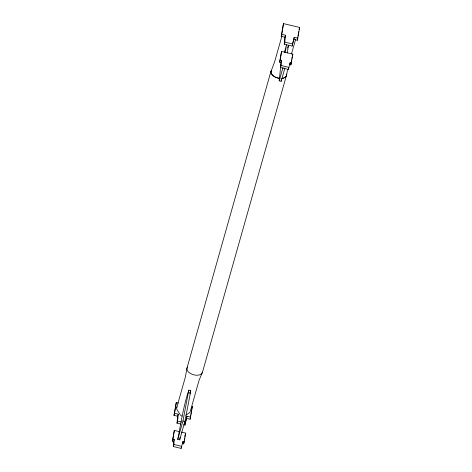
<?xml version="1.0" encoding="UTF-8"?>
<svg xmlns="http://www.w3.org/2000/svg" width="472" height="472" viewBox="0 0 472 472"><rect width="100%" height="100%" fill="white"/><g stroke="black" fill="none" stroke-linecap="round" stroke-linejoin="round"><path stroke-width="0.71" d="M174.203 439.426L173.908 444.476L181.685 446.335L181.1 448.4L173.324 446.541L173.619 441.491L174.203 439.426L172.935 439.119L174.333 430.405L179.277 431.585M281.424 60.445L281.135 65.496L288.911 67.354L288.327 69.419L280.551 67.561L280.84 62.511L281.424 60.445L280.161 60.145L281.56 51.424L292.864 54.127L290.882 64.912L289.613 64.611L290.197 62.546L291.466 62.847M180.953 424.127L177 423.177L177.643 416.239L178.227 414.174L174.552 413.295L176.268 402.581L178.381 403.082M177 423.177L177.59 421.112L178.227 414.174M284.935 67.879L281.141 81.302L279.2 80.842L280.834 64.906M284.227 44.203L284.864 37.264L285.448 35.194L281.778 34.32L283.495 23.6L299.649 27.464L297.348 40.25L293.678 39.371L292.127 46.091L284.227 44.203L284.811 42.132L285.448 35.194M281.141 81.302L281.336 79.184M177.643 416.239L173.967 415.36L176.268 402.581M173.619 441.491L172.351 441.19L174.333 430.405M177.755 439.379C181.036 422.882 183.419 406.18 188.812 390.149L190.753 390.615L190.352 393.105L184.894 421.472L179.696 439.845L177.755 439.379L182.953 421.006L188.812 390.149M179.696 439.845L180.139 437.06M183.649 443.892L184.239 441.827L182.977 441.521L182.393 443.591L183.649 443.892L184.115 440.984M184.351 439.532L184.582 438.081M184.817 436.624L185.048 435.172M184.239 441.827L185.632 433.107L181.395 432.092M183.59 424.753L184.906 425.071L186.452 418.351L190.127 419.224L190.7 415.655M190.924 414.227L191.154 412.799M191.384 411.366L191.614 409.938M190.127 419.224L192.428 406.445L191.844 408.51M284.864 37.264L281.194 36.385L283.495 23.6M280.84 62.511L279.577 62.21L281.56 51.424M285.277 52.622L286.539 44.757L284.374 52.398M287.218 53.088L288.475 45.218L287.69 47.996M290.882 64.912L291.23 62.735M291.466 61.283L291.696 59.826M291.932 58.375L292.162 56.923M297.348 40.25L297.808 37.388M298.038 35.961L298.263 34.533M298.493 33.105L298.723 31.677M286.581 75.254L287.572 69.49M184.906 425.071L187.036 416.28L190.712 417.159M292.127 46.091L294.262 37.306L297.932 38.179M181.1 448.4L182.977 441.521M288.327 69.419L290.197 62.546M270.904 71.508L186.918 368.331L185.443 376.786L176.675 407.784M173.967 415.36L174.552 413.295M281.194 36.385L281.778 34.32M281.99 35.819L274.615 61.891L270.975 71.52M172.351 441.19L172.935 439.119M279.577 62.21L280.161 60.145M173.324 446.541L173.908 444.476M280.551 67.561L281.135 65.496M189.962 393.394L190.753 390.615M279.2 80.842L282.999 67.413M186.452 418.351L187.036 416.28M293.678 39.371L294.262 37.306M291.507 53.891L295.69 39.099M299.065 29.529L299.649 27.464M185.82 415.23L189.142 412.911A7.056 4.165 15.8 0 0 190.375 411.059L199.143 380.06L202.523 372.066L286.51 75.237A8.036 4.75 15.8 0 1 281.955 78.381M185.242 434.482L185.632 433.107M292.475 55.507L292.864 54.127M284.811 42.132L292.711 44.026M188.411 392.645L190.352 393.105M182.953 421.006L184.894 421.472M177.59 421.112L181.537 422.056M184.174 422.688L185.49 423M286.51 73.974A8.036 4.75 15.8 0 1 282.026 78.399M279.377 78.346A8.036 4.75 15.8 0 1 271.435 70.369A8.036 4.75 15.8 0 0 279.996 78.405M202.523 372.066A8.036 4.75 15.8 0 1 192.954 374.626A8.036 4.75 15.8 0 1 187.378 367.181M177.083 406.776A7.056 4.165 15.8 0 0 177.248 410.062L180.392 414.965A2.561 1.516 15.8 0 0 181.921 416.08"/></g></svg>
